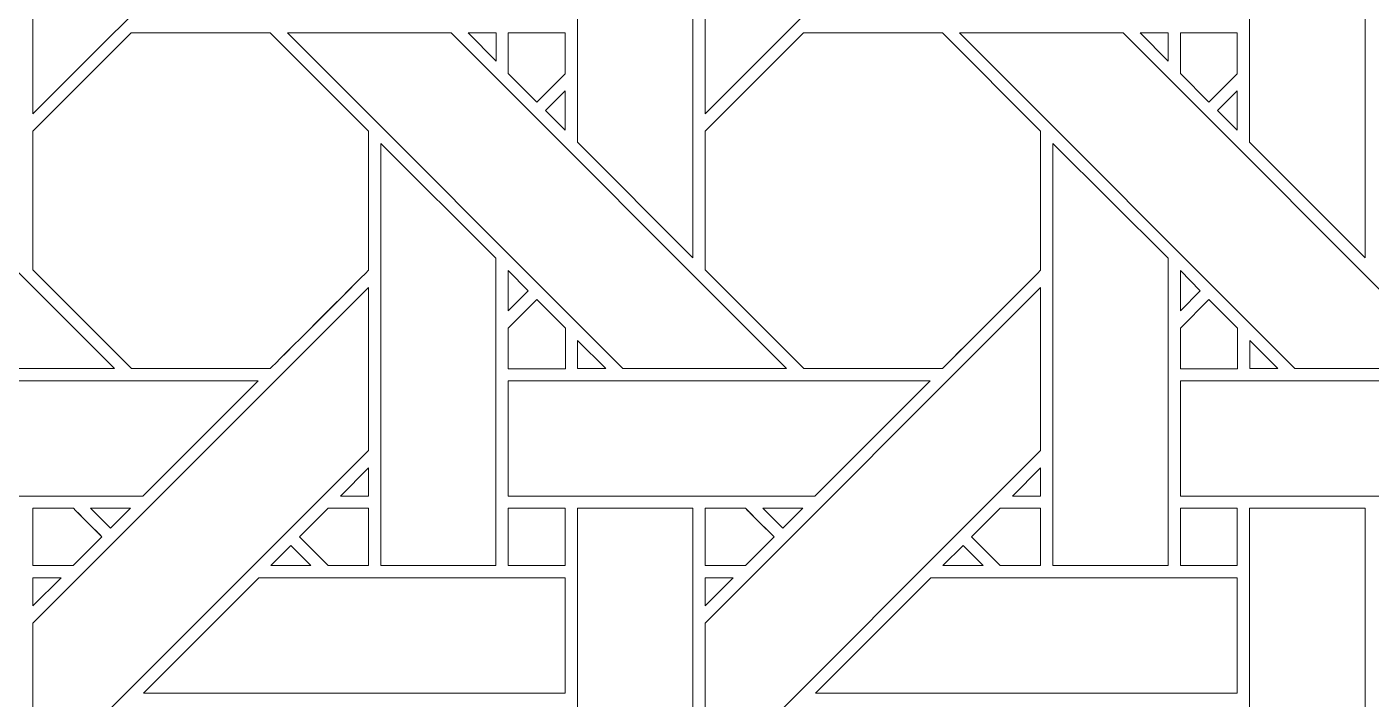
# Model space of a CAD drawing. Header units: inches. Extents: x 5.4 to 19.4, y 5.6 to 12.6.
# Drawn here: x 12.137 to 14.035, y 7.442 to 8.391 of the extents above; entities that cross this region are included whole.
import ezdxf

# ---------------------------------------------------------------- set-up
doc = ezdxf.new("R2010")
doc.units = ezdxf.units.IN
doc.header["$MEASUREMENT"] = 0
doc.layers.add('Design', color=7, linetype='Continuous', lineweight=0)

msp = doc.modelspace()

# ---------------------------------------------------------------- linework, layer by layer
at = {"layer": 'Design'}
for points, knots in [([(5.382854037814669, 12.59476386176215), (5.382854037814669, 12.59476386176215), (5.382854037814669, 5.594763861762152), (5.382854037814669, 5.594763861762152), (5.382854037814669, 5.594763861762152), (19.38285319010416, 5.594763861762152), (19.38285319010416, 5.594763861762152), (19.38285319010416, 5.594763861762152), (19.38285319010416, 12.59476386176215), (19.38285319010416, 12.59476386176215), (19.38285319010416, 12.59476386176215), (5.382854037814669, 12.59476386176215), (5.382854037814669, 12.59476386176215)], [0, 0, 0, 0, 1, 1, 1, 2, 2, 2, 3, 3, 3, 4, 4, 4, 4]), ([(5.806874294265804, 12.19142620473933), (5.806874294265804, 12.19142620473933), (5.806874294265804, 5.998101518784955), (5.806874294265804, 5.998101518784955), (5.806874294265804, 5.998101518784955), (18.95883293365305, 5.998101518784955), (18.95883293365305, 5.998101518784955), (18.95883293365305, 5.998101518784955), (18.95883293365305, 12.19142620473933), (18.95883293365305, 12.19142620473933), (18.95883293365305, 12.19142620473933), (5.806874294265804, 12.19142620473933), (5.806874294265804, 12.19142620473933)], [0, 0, 0, 0, 1, 1, 1, 2, 2, 2, 3, 3, 3, 4, 4, 4, 4]), ([(12.14603678385416, 8.498107062445746), (12.14603678385416, 8.498107062445746), (12.61970689561632, 8.971702575683594), (12.61970689561632, 8.971702575683594), (12.61970689561632, 8.971702575683594), (12.61970689561632, 8.741667005750868), (12.61970689561632, 8.741667005750868), (12.61970689561632, 8.741667005750868), (12.14603678385416, 8.26801045735677), (12.14603678385416, 8.26801045735677), (12.14603678385416, 8.26801045735677), (12.14603678385416, 8.498107062445746), (12.14603678385416, 8.498107062445746)], [0, 0, 0, 0, 1, 1, 1, 2, 2, 2, 3, 3, 3, 4, 4, 4, 4]), ([(13.09476555718316, 8.498107062445746), (13.09476555718316, 8.498107062445746), (13.56843566894531, 8.97170935736762), (13.56843566894531, 8.97170935736762), (13.56843566894531, 8.97170935736762), (13.56843566894531, 8.741667005750868), (13.56843566894531, 8.741667005750868), (13.56843566894531, 8.741667005750868), (13.09476555718316, 8.26801045735677), (13.09476555718316, 8.26801045735677), (13.09476555718316, 8.26801045735677), (13.09476555718316, 8.498107062445746), (13.09476555718316, 8.498107062445746)], [0, 0, 0, 0, 1, 1, 1, 2, 2, 2, 3, 3, 3, 4, 4, 4, 4]), ([(13.07761383056641, 8.660221523708765), (13.07761383056641, 8.660221523708765), (13.07761383056641, 8.06509823269314), (13.07761383056641, 8.06509823269314), (13.07761383056641, 8.06509823269314), (12.91470930311415, 8.228029039171007), (12.91470930311415, 8.228029039171007), (12.91470930311415, 8.228029039171007), (12.91470930311415, 8.660221523708765), (12.91470930311415, 8.660221523708765), (12.91470930311415, 8.660221523708765), (13.07761383056641, 8.660221523708765), (13.07761383056641, 8.660221523708765)], [0, 0, 0, 0, 1, 1, 1, 2, 2, 2, 3, 3, 3, 4, 4, 4, 4]), ([(14.02634260389542, 8.660221523708765), (14.02634260389542, 8.660221523708765), (14.02634260389542, 8.065111796061197), (14.02634260389542, 8.065111796061197), (14.02634260389542, 8.065111796061197), (13.86342536078559, 8.228029039171007), (13.86342536078559, 8.228029039171007), (13.86342536078559, 8.228029039171007), (13.86342536078559, 8.660221523708765), (13.86342536078559, 8.660221523708765), (13.86342536078559, 8.660221523708765), (14.02634260389542, 8.660221523708765), (14.02634260389542, 8.660221523708765)], [0, 0, 0, 0, 1, 1, 1, 2, 2, 2, 3, 3, 3, 4, 4, 4, 4]), ([(11.55646006266276, 8.382357279459635), (11.55646006266276, 8.382357279459635), (11.78740098741319, 8.382357279459635), (11.78740098741319, 8.382357279459635), (11.78740098741319, 8.382357279459635), (12.26105075412326, 7.908714294433593), (12.26105075412326, 7.908714294433593), (12.26105075412326, 7.908714294433593), (12.03000810411241, 7.908714294433593), (12.03000810411241, 7.908714294433593), (12.03000810411241, 7.908714294433593), (11.55646006266276, 8.382357279459635), (11.55646006266276, 8.382357279459635)], [0, 0, 0, 0, 1, 1, 1, 2, 2, 2, 3, 3, 3, 4, 4, 4, 4]), ([(12.28472815619574, 8.382344563802082), (12.28472815619574, 8.382344563802082), (12.48093922932942, 8.382344563802082), (12.48093922932942, 8.382344563802082), (12.48093922932942, 8.382344563802082), (12.61968739827474, 8.243626912434895), (12.61968739827474, 8.243626912434895), (12.61968739827474, 8.243626912434895), (12.61968739827474, 8.047412448459202), (12.61968739827474, 8.047412448459202), (12.60188802083333, 8.029477437337238), (12.4899673461914, 7.91772969563802), (12.4809833102756, 7.90871853298611), (12.4809833102756, 7.90871853298611), (12.28526899549696, 7.90871853298611), (12.28526899549696, 7.90871853298611), (12.28526899549696, 7.90871853298611), (12.14602406819661, 8.047960069444445), (12.14602406819661, 8.047960069444445), (12.14602406819661, 8.047960069444445), (12.14602406819661, 8.243626912434895), (12.14602406819661, 8.243626912434895), (12.14602406819661, 8.243626912434895), (12.28472815619574, 8.382344563802082), (12.28472815619574, 8.382344563802082)], [0, 0, 0, 0, 1, 1, 1, 2, 2, 2, 3, 3, 3, 4, 4, 4, 5, 5, 5, 6, 6, 6, 7, 7, 7, 8, 8, 8, 8]), ([(12.14602406819661, 8.047960069444445), (12.14602406819661, 8.047960069444445), (12.14602406819661, 8.243626912434895), (12.14602406819661, 8.243626912434895), (12.14602406819661, 8.243626912434895), (12.28472815619574, 8.382344563802082), (12.28472815619574, 8.382344563802082), (12.28472815619574, 8.382344563802082), (12.48093922932942, 8.382344563802082), (12.48093922932942, 8.382344563802082), (12.48093922932942, 8.382344563802082), (12.61968739827474, 8.243626912434895), (12.61968739827474, 8.243626912434895), (12.61968739827474, 8.243626912434895), (12.61968739827474, 8.047412448459202), (12.61968739827474, 8.047412448459202), (12.60170491536458, 8.02927992078993), (12.48981814914279, 7.917580498589408), (12.4809833102756, 7.90871853298611), (12.4809833102756, 7.90871853298611), (12.28526899549696, 7.90871853298611), (12.28526899549696, 7.90871853298611), (12.28526899549696, 7.90871853298611), (12.14602406819661, 8.047960069444445), (12.14602406819661, 8.047960069444445)], [0, 0, 0, 0, 1, 1, 1, 2, 2, 2, 3, 3, 3, 4, 4, 4, 5, 5, 5, 6, 6, 6, 7, 7, 7, 8, 8, 8, 8]), ([(12.50518290201823, 8.382357279459635), (12.50518290201823, 8.382357279459635), (12.73613060845269, 8.382357279459635), (12.73613060845269, 8.382357279459635), (12.73613060845269, 8.382357279459635), (13.20978037516276, 7.908714294433593), (13.20978037516276, 7.908714294433593), (13.20978037516276, 7.908714294433593), (12.97874365912543, 7.908714294433593), (12.97874365912543, 7.908714294433593), (12.97874365912543, 7.908714294433593), (12.50518290201823, 8.382357279459635), (12.50518290201823, 8.382357279459635)], [0, 0, 0, 0, 1, 1, 1, 2, 2, 2, 3, 3, 3, 4, 4, 4, 4]), ([(12.79969533284505, 8.382357279459635), (12.79969533284505, 8.382357279459635), (12.79969533284505, 8.342526753743488), (12.79969533284505, 8.342526753743488), (12.79969533284505, 8.342526753743488), (12.76024542914496, 8.382357279459635), (12.76024542914496, 8.382357279459635), (12.76024542914496, 8.382357279459635), (12.79969533284505, 8.382357279459635), (12.79969533284505, 8.382357279459635)], [0, 0, 0, 0, 1, 1, 1, 2, 2, 2, 3, 3, 3, 3]), ([(12.89714982774522, 8.38235812717014), (12.89714982774522, 8.38235812717014), (12.89714982774522, 8.324762980143229), (12.89714982774522, 8.324762980143229), (12.89714982774522, 8.324762980143229), (12.85721672905816, 8.284812927246094), (12.85721672905816, 8.284812927246094), (12.85721672905816, 8.284812927246094), (12.81688859727647, 8.32515377468533), (12.81688859727647, 8.32515377468533), (12.81688859727647, 8.32515377468533), (12.81688859727647, 8.38235812717014), (12.81688859727647, 8.38235812717014), (12.81688859727647, 8.38235812717014), (12.89714982774522, 8.38235812717014), (12.89714982774522, 8.38235812717014)], [0, 0, 0, 0, 1, 1, 1, 2, 2, 2, 3, 3, 3, 4, 4, 4, 5, 5, 5, 5]), ([(12.85721672905816, 8.284812927246094), (12.85721672905816, 8.284812927246094), (12.81688859727647, 8.32515377468533), (12.81688859727647, 8.32515377468533), (12.81688859727647, 8.32515377468533), (12.81688859727647, 8.38235812717014), (12.81688859727647, 8.38235812717014), (12.81688859727647, 8.38235812717014), (12.89714982774522, 8.38235812717014), (12.89714982774522, 8.38235812717014), (12.89714982774522, 8.38235812717014), (12.89714982774522, 8.324762980143229), (12.89714982774522, 8.324762980143229), (12.89714982774522, 8.324762980143229), (12.85721672905816, 8.284812927246094), (12.85721672905816, 8.284812927246094)], [0, 0, 0, 0, 1, 1, 1, 2, 2, 2, 3, 3, 3, 4, 4, 4, 5, 5, 5, 5]), ([(13.23346371120877, 8.382344563802082), (13.23346371120877, 8.382344563802082), (13.42967478434245, 8.382344563802082), (13.42967478434245, 8.382344563802082), (13.42967478434245, 8.382344563802082), (13.56841956244574, 8.243626912434895), (13.56841956244574, 8.243626912434895), (13.56841956244574, 8.243626912434895), (13.56841956244574, 8.047405666775173), (13.56841956244574, 8.047405666775173), (13.55062103271484, 8.029470655653212), (13.43870120578342, 7.91772969563802), (13.42971632215712, 7.90871853298611), (13.42971632215712, 7.90871853298611), (13.23400539822048, 7.90871853298611), (13.23400539822048, 7.90871853298611), (13.23400539822048, 7.90871853298611), (13.09475962320963, 8.047960069444445), (13.09475962320963, 8.047960069444445), (13.09475962320963, 8.047960069444445), (13.09475962320963, 8.243620130750868), (13.09475962320963, 8.243620130750868), (13.09475962320963, 8.243620130750868), (13.23346371120877, 8.382344563802082), (13.23346371120877, 8.382344563802082)], [0, 0, 0, 0, 1, 1, 1, 2, 2, 2, 3, 3, 3, 4, 4, 4, 5, 5, 5, 6, 6, 6, 7, 7, 7, 8, 8, 8, 8]), ([(13.09475962320963, 8.047960069444445), (13.09475962320963, 8.047960069444445), (13.09475962320963, 8.243620130750868), (13.09475962320963, 8.243620130750868), (13.09475962320963, 8.243620130750868), (13.23346371120877, 8.382344563802082), (13.23346371120877, 8.382344563802082), (13.23346371120877, 8.382344563802082), (13.42967478434245, 8.382344563802082), (13.42967478434245, 8.382344563802082), (13.42967478434245, 8.382344563802082), (13.56841956244574, 8.243626912434895), (13.56841956244574, 8.243626912434895), (13.56841956244574, 8.243626912434895), (13.56841956244574, 8.047405666775173), (13.56841956244574, 8.047405666775173), (13.55049218071831, 8.029341803656683), (13.43860541449652, 7.917634752061631), (13.42971632215712, 7.90871853298611), (13.42971632215712, 7.90871853298611), (13.23400539822048, 7.90871853298611), (13.23400539822048, 7.90871853298611), (13.23400539822048, 7.90871853298611), (13.09475962320963, 8.047960069444445), (13.09475962320963, 8.047960069444445)], [0, 0, 0, 0, 1, 1, 1, 2, 2, 2, 3, 3, 3, 4, 4, 4, 5, 5, 5, 6, 6, 6, 7, 7, 7, 8, 8, 8, 8]), ([(13.45391167534722, 8.382357279459635), (13.45391167534722, 8.382357279459635), (13.68485260009765, 8.382357279459635), (13.68485260009765, 8.382357279459635), (13.68485260009765, 8.382357279459635), (14.15849558512374, 7.908714294433593), (14.15849558512374, 7.908714294433593), (14.15849558512374, 7.908714294433593), (13.92745971679695, 7.908714294433593), (13.92745971679695, 7.908714294433593), (13.92745971679695, 7.908714294433593), (13.45391167534722, 8.382357279459635), (13.45391167534722, 8.382357279459635)], [0, 0, 0, 0, 1, 1, 1, 2, 2, 2, 3, 3, 3, 4, 4, 4, 4]), ([(13.74842410617404, 8.382357279459635), (13.74842410617404, 8.382357279459635), (13.74842410617404, 8.342513190375433), (13.74842410617404, 8.342513190375433), (13.74842410617404, 8.342513190375433), (13.70897420247396, 8.382357279459635), (13.70897420247396, 8.382357279459635), (13.70897420247396, 8.382357279459635), (13.74842410617404, 8.382357279459635), (13.74842410617404, 8.382357279459635)], [0, 0, 0, 0, 1, 1, 1, 2, 2, 2, 3, 3, 3, 3]), ([(13.84588623046875, 8.38235812717014), (13.84588623046875, 8.38235812717014), (13.84588623046875, 8.324762980143229), (13.84588623046875, 8.324762980143229), (13.84588623046875, 8.324762980143229), (13.80594889322916, 8.284812927246094), (13.80594889322916, 8.284812927246094), (13.80594889322916, 8.284812927246094), (13.765625, 8.32515377468533), (13.765625, 8.32515377468533), (13.765625, 8.32515377468533), (13.765625, 8.38235812717014), (13.765625, 8.38235812717014), (13.765625, 8.38235812717014), (13.84588623046875, 8.38235812717014), (13.84588623046875, 8.38235812717014)], [0, 0, 0, 0, 1, 1, 1, 2, 2, 2, 3, 3, 3, 4, 4, 4, 5, 5, 5, 5]), ([(13.80594889322916, 8.284812927246094), (13.80594889322916, 8.284812927246094), (13.765625, 8.32515377468533), (13.765625, 8.32515377468533), (13.765625, 8.32515377468533), (13.765625, 8.38235812717014), (13.765625, 8.38235812717014), (13.765625, 8.38235812717014), (13.84588623046875, 8.38235812717014), (13.84588623046875, 8.38235812717014), (13.84588623046875, 8.38235812717014), (13.84588623046875, 8.324762980143229), (13.84588623046875, 8.324762980143229), (13.84588623046875, 8.324762980143229), (13.80594889322916, 8.284812927246094), (13.80594889322916, 8.284812927246094)], [0, 0, 0, 0, 1, 1, 1, 2, 2, 2, 3, 3, 3, 4, 4, 4, 5, 5, 5, 5]), ([(12.89716254340278, 8.300531175401474), (12.89716254340278, 8.300531175401474), (12.89716254340278, 8.245358784993488), (12.89716254340278, 8.245358784993488), (12.89716254340278, 8.245358784993488), (12.8693856133355, 8.272747463650173), (12.8693856133355, 8.272747463650173), (12.8693856133355, 8.272747463650173), (12.89716254340278, 8.300531175401474), (12.89716254340278, 8.300531175401474)], [0, 0, 0, 0, 1, 1, 1, 2, 2, 2, 3, 3, 3, 3]), ([(13.84589216444227, 8.300531175401474), (13.84589216444227, 8.300531175401474), (13.84589216444227, 8.245358784993488), (13.84589216444227, 8.245358784993488), (13.84589216444227, 8.245358784993488), (13.81812201605902, 8.272747463650173), (13.81812201605902, 8.272747463650173), (13.81812201605902, 8.272747463650173), (13.84589216444227, 8.300531175401474), (13.84589216444227, 8.300531175401474)], [0, 0, 0, 0, 1, 1, 1, 2, 2, 2, 3, 3, 3, 3]), ([(12.79960632324218, 8.064390394422743), (12.79960632324218, 8.064390394422743), (12.79960632324218, 7.630714416503906), (12.79960632324218, 7.630714416503906), (12.79960632324218, 7.630714416503906), (12.63684505886502, 7.630714416503906), (12.63684505886502, 7.630714416503906), (12.63684505886502, 7.630714416503906), (12.63684505886502, 8.22654554578993), (12.63684505886502, 8.22654554578993), (12.63684505886502, 8.22654554578993), (12.79960632324218, 8.064390394422743), (12.79960632324218, 8.064390394422743)], [0, 0, 0, 0, 1, 1, 1, 2, 2, 2, 3, 3, 3, 4, 4, 4, 4]), ([(13.74832916259765, 8.064403957790798), (13.74832916259765, 8.064403957790798), (13.74832916259765, 7.630714416503906), (13.74832916259765, 7.630714416503906), (13.74832916259765, 7.630714416503906), (13.58557467990451, 7.630714416503906), (13.58557467990451, 7.630714416503906), (13.58557467990451, 7.630714416503906), (13.58557467990451, 8.226559109157986), (13.58557467990451, 8.226559109157986), (13.58557467990451, 8.226559109157986), (13.74832916259765, 8.064403957790798), (13.74832916259765, 8.064403957790798)], [0, 0, 0, 0, 1, 1, 1, 2, 2, 2, 3, 3, 3, 4, 4, 4, 4]), ([(12.81691572401258, 7.990146213107638), (12.81691572401258, 7.990146213107638), (12.81691572401258, 8.046911451551649), (12.81691572401258, 8.046911451551649), (12.81691572401258, 8.046911451551649), (12.84510040283203, 8.018338521321613), (12.84510040283203, 8.018338521321613), (12.84510040283203, 8.018338521321613), (12.81691572401258, 7.990146213107638), (12.81691572401258, 7.990146213107638)], [0, 0, 0, 0, 1, 1, 1, 2, 2, 2, 3, 3, 3, 3]), ([(13.76564449734158, 7.990146213107638), (13.76564449734158, 7.990146213107638), (13.76564449734158, 8.046911451551649), (13.76564449734158, 8.046911451551649), (13.76564449734158, 8.046911451551649), (13.7938232421875, 8.018324957953558), (13.7938232421875, 8.018324957953558), (13.7938232421875, 8.018324957953558), (13.76564449734158, 7.990146213107638), (13.76564449734158, 7.990146213107638)], [0, 0, 0, 0, 1, 1, 1, 2, 2, 2, 3, 3, 3, 3]), ([(12.14603678385416, 7.549391852484808), (12.14603678385416, 7.549391852484808), (12.61970689561632, 8.022979736328125), (12.61970689561632, 8.022979736328125), (12.61970689561632, 8.022979736328125), (12.61970689561632, 7.792937384711371), (12.61970689561632, 7.792937384711371), (12.61970689561632, 7.792937384711371), (12.14603678385416, 7.319280836317274), (12.14603678385416, 7.319280836317274), (12.14603678385416, 7.319280836317274), (12.14603678385416, 7.549391852484808), (12.14603678385416, 7.549391852484808)], [0, 0, 0, 0, 1, 1, 1, 2, 2, 2, 3, 3, 3, 4, 4, 4, 4]), ([(13.09476555718316, 7.549391852484808), (13.09476555718316, 7.549391852484808), (13.56843566894531, 8.022979736328125), (13.56843566894531, 8.022979736328125), (13.56843566894531, 8.022979736328125), (13.56843566894531, 7.792937384711371), (13.56843566894531, 7.792937384711371), (13.56843566894531, 7.792937384711371), (13.09476555718316, 7.319280836317274), (13.09476555718316, 7.319280836317274), (13.09476555718316, 7.319280836317274), (13.09476555718316, 7.549391852484808), (13.09476555718316, 7.549391852484808)], [0, 0, 0, 0, 1, 1, 1, 2, 2, 2, 3, 3, 3, 4, 4, 4, 4]), ([(12.81690300835503, 7.908473544650607), (12.81690300835503, 7.908473544650607), (12.81690300835503, 7.965766059027777), (12.81690300835503, 7.965766059027777), (12.81690300835503, 7.965766059027777), (12.85723029242621, 8.006097581651474), (12.85723029242621, 8.006097581651474), (12.85723029242621, 8.006097581651474), (12.8975584242079, 7.965769449869791), (12.8975584242079, 7.965769449869791), (12.8975584242079, 7.965769449869791), (12.8975584242079, 7.908473544650607), (12.8975584242079, 7.908473544650607), (12.8975584242079, 7.908473544650607), (12.81690300835503, 7.908473544650607), (12.81690300835503, 7.908473544650607)], [0, 0, 0, 0, 1, 1, 1, 2, 2, 2, 3, 3, 3, 4, 4, 4, 5, 5, 5, 5]), ([(12.85723029242621, 8.006097581651474), (12.85723029242621, 8.006097581651474), (12.8975584242079, 7.965769449869791), (12.8975584242079, 7.965769449869791), (12.8975584242079, 7.965769449869791), (12.8975584242079, 7.908473544650607), (12.8975584242079, 7.908473544650607), (12.8975584242079, 7.908473544650607), (12.81690300835503, 7.908473544650607), (12.81690300835503, 7.908473544650607), (12.81690300835503, 7.908473544650607), (12.81690300835503, 7.965766059027777), (12.81690300835503, 7.965766059027777), (12.81690300835503, 7.965766059027777), (12.85723029242621, 8.006097581651474), (12.85723029242621, 8.006097581651474)], [0, 0, 0, 0, 1, 1, 1, 2, 2, 2, 3, 3, 3, 4, 4, 4, 5, 5, 5, 5]), ([(13.76563856336805, 7.908473544650607), (13.76563856336805, 7.908473544650607), (13.76563856336805, 7.96575927734375), (13.76563856336805, 7.96575927734375), (13.76563856336805, 7.96575927734375), (13.80597008599175, 8.006097581651474), (13.80597008599175, 8.006097581651474), (13.80597008599175, 8.006097581651474), (13.84629397922092, 7.965769449869791), (13.84629397922092, 7.965769449869791), (13.84629397922092, 7.965769449869791), (13.84629397922092, 7.908473544650607), (13.84629397922092, 7.908473544650607), (13.84629397922092, 7.908473544650607), (13.76563856336805, 7.908473544650607), (13.76563856336805, 7.908473544650607)], [0, 0, 0, 0, 1, 1, 1, 2, 2, 2, 3, 3, 3, 4, 4, 4, 5, 5, 5, 5]), ([(13.80597008599175, 8.006097581651474), (13.80597008599175, 8.006097581651474), (13.84629397922092, 7.965769449869791), (13.84629397922092, 7.965769449869791), (13.84629397922092, 7.965769449869791), (13.84629397922092, 7.908473544650607), (13.84629397922092, 7.908473544650607), (13.84629397922092, 7.908473544650607), (13.76563856336805, 7.908473544650607), (13.76563856336805, 7.908473544650607), (13.76563856336805, 7.908473544650607), (13.76563856336805, 7.96575927734375), (13.76563856336805, 7.96575927734375), (13.76563856336805, 7.96575927734375), (13.80597008599175, 8.006097581651474), (13.80597008599175, 8.006097581651474)], [0, 0, 0, 0, 1, 1, 1, 2, 2, 2, 3, 3, 3, 4, 4, 4, 5, 5, 5, 5]), ([(12.9545406765408, 7.908700731065537), (12.9545406765408, 7.908700731065537), (12.9148186577691, 7.908700731065537), (12.9148186577691, 7.908700731065537), (12.9148186577691, 7.908700731065537), (12.9148186577691, 7.94849141438802), (12.9148186577691, 7.94849141438802), (12.9148186577691, 7.94849141438802), (12.9545406765408, 7.908700731065537), (12.9545406765408, 7.908700731065537)], [0, 0, 0, 0, 1, 1, 1, 2, 2, 2, 3, 3, 3, 3]), ([(13.90326944986987, 7.908700731065537), (13.90326944986987, 7.908700731065537), (13.86354743109809, 7.908700731065537), (13.86354743109809, 7.908700731065537), (13.86354743109809, 7.908700731065537), (13.86354743109809, 7.94849141438802), (13.86354743109809, 7.94849141438802), (13.86354743109809, 7.94849141438802), (13.90326944986987, 7.908700731065537), (13.90326944986987, 7.908700731065537)], [0, 0, 0, 0, 1, 1, 1, 2, 2, 2, 3, 3, 3, 3]), ([(11.86818610297309, 7.728767395019531), (11.86818610297309, 7.728767395019531), (11.86818610297309, 7.891453213161891), (11.86818610297309, 7.891453213161891), (11.86818610297309, 7.891453213161891), (12.46389516194661, 7.891453213161891), (12.46389516194661, 7.891453213161891), (12.46389516194661, 7.891453213161891), (12.30115424262153, 7.728767395019531), (12.30115424262153, 7.728767395019531), (12.30115424262153, 7.728767395019531), (11.86818610297309, 7.728767395019531), (11.86818610297309, 7.728767395019531)], [0, 0, 0, 0, 1, 1, 1, 2, 2, 2, 3, 3, 3, 4, 4, 4, 4]), ([(12.81691572401258, 7.728767395019531), (12.81691572401258, 7.728767395019531), (12.81691572401258, 7.891466776529947), (12.81691572401258, 7.891466776529947), (12.81691572401258, 7.891466776529947), (13.4126239352756, 7.891466776529947), (13.4126239352756, 7.891466776529947), (13.4126239352756, 7.891466776529947), (13.24988301595052, 7.728767395019531), (13.24988301595052, 7.728767395019531), (13.24988301595052, 7.728767395019531), (12.81691572401258, 7.728767395019531), (12.81691572401258, 7.728767395019531)], [0, 0, 0, 0, 1, 1, 1, 2, 2, 2, 3, 3, 3, 4, 4, 4, 4]), ([(13.76564449734158, 7.728767395019531), (13.76564449734158, 7.728767395019531), (13.76564449734158, 7.891466776529947), (13.76564449734158, 7.891466776529947), (13.76564449734158, 7.891466776529947), (14.36133999294707, 7.891466776529947), (14.36133999294707, 7.891466776529947), (14.36133999294707, 7.891466776529947), (14.19861263698999, 7.728767395019531), (14.19861263698999, 7.728767395019531), (14.19861263698999, 7.728767395019531), (13.76564449734158, 7.728767395019531), (13.76564449734158, 7.728767395019531)], [0, 0, 0, 0, 1, 1, 1, 2, 2, 2, 3, 3, 3, 4, 4, 4, 4]), ([(12.57994418674045, 7.728780958387586), (12.57994418674045, 7.728780958387586), (12.61971367730035, 7.768557230631509), (12.61971367730035, 7.768557230631509), (12.61971367730035, 7.768557230631509), (12.61971367730035, 7.728780958387586), (12.61971367730035, 7.728780958387586), (12.61971367730035, 7.728780958387586), (12.57994418674045, 7.728780958387586), (12.57994418674045, 7.728780958387586)], [0, 0, 0, 0, 1, 1, 1, 2, 2, 2, 3, 3, 3, 3]), ([(13.52867296006944, 7.728780958387586), (13.52867296006944, 7.728780958387586), (13.56843566894531, 7.768557230631509), (13.56843566894531, 7.768557230631509), (13.56843566894531, 7.768557230631509), (13.56843566894531, 7.728780958387586), (13.56843566894531, 7.728780958387586), (13.56843566894531, 7.728780958387586), (13.52867296006944, 7.728780958387586), (13.52867296006944, 7.728780958387586)], [0, 0, 0, 0, 1, 1, 1, 2, 2, 2, 3, 3, 3, 3]), ([(12.20308854844835, 7.711485968695746), (12.2082273695204, 7.706374274359808), (12.23900265163845, 7.675554911295572), (12.24342685275607, 7.67113071017795), (12.24342685275607, 7.67113071017795), (12.20300038655599, 7.630711025661891), (12.20300038655599, 7.630711025661891), (12.20300038655599, 7.630711025661891), (12.14602406819661, 7.630711025661891), (12.14602406819661, 7.630711025661891), (12.14602406819661, 7.630711025661891), (12.14602406819661, 7.711485968695746), (12.14602406819661, 7.711485968695746), (12.14602406819661, 7.711485968695746), (12.20308854844835, 7.711485968695746), (12.20308854844835, 7.711485968695746)], [0, 0, 0, 0, 1, 1, 1, 2, 2, 2, 3, 3, 3, 4, 4, 4, 5, 5, 5, 5]), ([(12.14602406819661, 7.711485968695746), (12.14602406819661, 7.711485968695746), (12.20308854844835, 7.711485968695746), (12.20308854844835, 7.711485968695746), (12.20840454101562, 7.70620388454861), (12.23921373155382, 7.675350613064235), (12.24342685275607, 7.67113071017795), (12.24342685275607, 7.67113071017795), (12.20300038655599, 7.630711025661891), (12.20300038655599, 7.630711025661891), (12.20300038655599, 7.630711025661891), (12.14602406819661, 7.630711025661891), (12.14602406819661, 7.630711025661891), (12.14602406819661, 7.630711025661891), (12.14602406819661, 7.711485968695746), (12.14602406819661, 7.711485968695746)], [0, 0, 0, 0, 1, 1, 1, 2, 2, 2, 3, 3, 3, 4, 4, 4, 5, 5, 5, 5]), ([(12.28392028808594, 7.711492750379774), (12.28392028808594, 7.711492750379774), (12.25564659966362, 7.683314005533853), (12.25564659966362, 7.683314005533853), (12.25564659966362, 7.683314005533853), (12.22746870252821, 7.711492750379774), (12.22746870252821, 7.711492750379774), (12.22746870252821, 7.711492750379774), (12.28392028808594, 7.711492750379774), (12.28392028808594, 7.711492750379774)], [0, 0, 0, 0, 1, 1, 1, 2, 2, 2, 3, 3, 3, 3]), ([(12.61970096164279, 7.711509704589843), (12.61970096164279, 7.711509704589843), (12.61970096164279, 7.630704243977864), (12.61970096164279, 7.630704243977864), (12.61970096164279, 7.630704243977864), (12.56258900960286, 7.630704243977864), (12.56258900960286, 7.630704243977864), (12.56258900960286, 7.630704243977864), (12.52222696940104, 7.671083238389756), (12.52222696940104, 7.671083238389756), (12.52222696940104, 7.671083238389756), (12.56265682644314, 7.711509704589843), (12.56265682644314, 7.711509704589843), (12.56265682644314, 7.711509704589843), (12.61970096164279, 7.711509704589843), (12.61970096164279, 7.711509704589843)], [0, 0, 0, 0, 1, 1, 1, 2, 2, 2, 3, 3, 3, 4, 4, 4, 5, 5, 5, 5]), ([(12.52222696940104, 7.671083238389756), (12.52222696940104, 7.671083238389756), (12.56265682644314, 7.711509704589843), (12.56265682644314, 7.711509704589843), (12.56265682644314, 7.711509704589843), (12.61970096164279, 7.711509704589843), (12.61970096164279, 7.711509704589843), (12.61970096164279, 7.711509704589843), (12.61970096164279, 7.630704243977864), (12.61970096164279, 7.630704243977864), (12.61970096164279, 7.630704243977864), (12.56258900960286, 7.630704243977864), (12.56258900960286, 7.630704243977864), (12.56258900960286, 7.630704243977864), (12.52222696940104, 7.671083238389756), (12.52222696940104, 7.671083238389756)], [0, 0, 0, 0, 1, 1, 1, 2, 2, 2, 3, 3, 3, 4, 4, 4, 5, 5, 5, 5]), ([(12.89714982774522, 7.630704243977864), (12.89714982774522, 7.630704243977864), (12.81690300835503, 7.630704243977864), (12.81690300835503, 7.630704243977864), (12.81690300835503, 7.630704243977864), (12.81690300835503, 7.711485968695746), (12.81690300835503, 7.711485968695746), (12.81690300835503, 7.711485968695746), (12.89714982774522, 7.711485968695746), (12.89714982774522, 7.711485968695746), (12.89714982774522, 7.711485968695746), (12.89714982774522, 7.630704243977864), (12.89714982774522, 7.630704243977864)], [0, 0, 0, 0, 1, 1, 1, 2, 2, 2, 3, 3, 3, 4, 4, 4, 4]), ([(12.89714982774522, 7.711485968695746), (12.89714982774522, 7.711485968695746), (12.89714982774522, 7.630704243977864), (12.89714982774522, 7.630704243977864), (12.89714982774522, 7.630704243977864), (12.81690300835503, 7.630704243977864), (12.81690300835503, 7.630704243977864), (12.81690300835503, 7.630704243977864), (12.81690300835503, 7.711485968695746), (12.81690300835503, 7.711485968695746), (12.81690300835503, 7.711485968695746), (12.89714982774522, 7.711485968695746), (12.89714982774522, 7.711485968695746)], [0, 0, 0, 0, 1, 1, 1, 2, 2, 2, 3, 3, 3, 4, 4, 4, 4]), ([(13.07761383056641, 7.711492750379774), (13.07761383056641, 7.711492750379774), (13.07761383056641, 7.116383022732204), (13.07761383056641, 7.116383022732204), (13.07761383056641, 7.116383022732204), (12.91470930311415, 7.279286702473958), (12.91470930311415, 7.279286702473958), (12.91470930311415, 7.279286702473958), (12.91470930311415, 7.711492750379774), (12.91470930311415, 7.711492750379774), (12.91470930311415, 7.711492750379774), (13.07761383056641, 7.711492750379774), (13.07761383056641, 7.711492750379774)], [0, 0, 0, 0, 1, 1, 1, 2, 2, 2, 3, 3, 3, 4, 4, 4, 4]), ([(13.15182495117187, 7.711485968695746), (13.15696377224392, 7.706374274359808), (13.18774159749349, 7.6755616929796), (13.19216579861111, 7.671137491861978), (13.19216579861111, 7.671137491861978), (13.15173255072699, 7.630711025661891), (13.15173255072699, 7.630711025661891), (13.15173255072699, 7.630711025661891), (13.09475962320963, 7.630711025661891), (13.09475962320963, 7.630711025661891), (13.09475962320963, 7.630711025661891), (13.09475962320963, 7.711485968695746), (13.09475962320963, 7.711485968695746), (13.09475962320963, 7.711485968695746), (13.15182495117187, 7.711485968695746), (13.15182495117187, 7.711485968695746)], [0, 0, 0, 0, 1, 1, 1, 2, 2, 2, 3, 3, 3, 4, 4, 4, 5, 5, 5, 5]), ([(13.09475962320963, 7.711485968695746), (13.09475962320963, 7.711485968695746), (13.15182495117187, 7.711485968695746), (13.15182495117187, 7.711485968695746), (13.15740627712673, 7.705931769476996), (13.19216579861111, 7.671137491861978), (13.19216579861111, 7.671137491861978), (13.19216579861111, 7.671137491861978), (13.15173255072699, 7.630711025661891), (13.15173255072699, 7.630711025661891), (13.15173255072699, 7.630711025661891), (13.09475962320963, 7.630711025661891), (13.09475962320963, 7.630711025661891), (13.09475962320963, 7.630711025661891), (13.09475962320963, 7.711485968695746), (13.09475962320963, 7.711485968695746)], [0, 0, 0, 0, 1, 1, 1, 2, 2, 2, 3, 3, 3, 4, 4, 4, 5, 5, 5, 5]), ([(13.23264990912543, 7.711492750379774), (13.23264990912543, 7.711492750379774), (13.20437622070312, 7.683314005533853), (13.20437622070312, 7.683314005533853), (13.20437622070312, 7.683314005533853), (13.1761974758572, 7.711492750379774), (13.1761974758572, 7.711492750379774), (13.1761974758572, 7.711492750379774), (13.23264990912543, 7.711492750379774), (13.23264990912543, 7.711492750379774)], [0, 0, 0, 0, 1, 1, 1, 2, 2, 2, 3, 3, 3, 3]), ([(13.5684331258138, 7.711509704589843), (13.5684331258138, 7.711509704589843), (13.5684331258138, 7.630704243977864), (13.5684331258138, 7.630704243977864), (13.5684331258138, 7.630704243977864), (13.51132456461588, 7.630704243977864), (13.51132456461588, 7.630704243977864), (13.51132456461588, 7.630704243977864), (13.47096252441406, 7.671083238389756), (13.47096252441406, 7.671083238389756), (13.47096252441406, 7.671083238389756), (13.51139238145616, 7.711509704589843), (13.51139238145616, 7.711509704589843), (13.51139238145616, 7.711509704589843), (13.5684331258138, 7.711509704589843), (13.5684331258138, 7.711509704589843)], [0, 0, 0, 0, 1, 1, 1, 2, 2, 2, 3, 3, 3, 4, 4, 4, 5, 5, 5, 5]), ([(13.47096252441406, 7.671083238389756), (13.47096252441406, 7.671083238389756), (13.51139238145616, 7.711509704589843), (13.51139238145616, 7.711509704589843), (13.51139238145616, 7.711509704589843), (13.5684331258138, 7.711509704589843), (13.5684331258138, 7.711509704589843), (13.5684331258138, 7.711509704589843), (13.5684331258138, 7.630704243977864), (13.5684331258138, 7.630704243977864), (13.5684331258138, 7.630704243977864), (13.51132456461588, 7.630704243977864), (13.51132456461588, 7.630704243977864), (13.51132456461588, 7.630704243977864), (13.47096252441406, 7.671083238389756), (13.47096252441406, 7.671083238389756)], [0, 0, 0, 0, 1, 1, 1, 2, 2, 2, 3, 3, 3, 4, 4, 4, 5, 5, 5, 5]), ([(13.84588623046875, 7.630704243977864), (13.84588623046875, 7.630704243977864), (13.76563856336805, 7.630704243977864), (13.76563856336805, 7.630704243977864), (13.76563856336805, 7.630704243977864), (13.76563856336805, 7.711485968695746), (13.76563856336805, 7.711485968695746), (13.76563856336805, 7.711485968695746), (13.84588623046875, 7.711485968695746), (13.84588623046875, 7.711485968695746), (13.84588623046875, 7.711485968695746), (13.84588623046875, 7.630704243977864), (13.84588623046875, 7.630704243977864)], [0, 0, 0, 0, 1, 1, 1, 2, 2, 2, 3, 3, 3, 4, 4, 4, 4]), ([(13.84588623046875, 7.711485968695746), (13.84588623046875, 7.711485968695746), (13.84588623046875, 7.630704243977864), (13.84588623046875, 7.630704243977864), (13.84588623046875, 7.630704243977864), (13.76563856336805, 7.630704243977864), (13.76563856336805, 7.630704243977864), (13.76563856336805, 7.630704243977864), (13.76563856336805, 7.711485968695746), (13.76563856336805, 7.711485968695746), (13.76563856336805, 7.711485968695746), (13.84588623046875, 7.711485968695746), (13.84588623046875, 7.711485968695746)], [0, 0, 0, 0, 1, 1, 1, 2, 2, 2, 3, 3, 3, 4, 4, 4, 4]), ([(14.02634260389542, 7.711492750379774), (14.02634260389542, 7.711492750379774), (14.02634260389542, 7.116383022732204), (14.02634260389542, 7.116383022732204), (14.02634260389542, 7.116383022732204), (13.86342536078559, 7.279300265842013), (13.86342536078559, 7.279300265842013), (13.86342536078559, 7.279300265842013), (13.86342536078559, 7.711492750379774), (13.86342536078559, 7.711492750379774), (13.86342536078559, 7.711492750379774), (14.02634260389542, 7.711492750379774), (14.02634260389542, 7.711492750379774)], [0, 0, 0, 0, 1, 1, 1, 2, 2, 2, 3, 3, 3, 4, 4, 4, 4]), ([(12.53837076822917, 7.630714416503906), (12.53837076822917, 7.630714416503906), (12.48186408148871, 7.630714416503906), (12.48186408148871, 7.630714416503906), (12.48186408148871, 7.630714416503906), (12.51012420654297, 7.658974541558158), (12.51012420654297, 7.658974541558158), (12.51012420654297, 7.658974541558158), (12.53837076822917, 7.630714416503906), (12.53837076822917, 7.630714416503906)], [0, 0, 0, 0, 1, 1, 1, 2, 2, 2, 3, 3, 3, 3]), ([(13.48709954155816, 7.630714416503906), (13.48709954155816, 7.630714416503906), (13.43059285481771, 7.630714416503906), (13.43059285481771, 7.630714416503906), (13.43059285481771, 7.630714416503906), (13.45885297987196, 7.658974541558158), (13.45885297987196, 7.658974541558158), (13.45885297987196, 7.658974541558158), (13.48709954155816, 7.630714416503906), (13.48709954155816, 7.630714416503906)], [0, 0, 0, 0, 1, 1, 1, 2, 2, 2, 3, 3, 3, 3]), ([(12.18587409125434, 7.613575405544704), (12.18587409125434, 7.613575405544704), (12.14603678385416, 7.573758443196614), (12.14603678385416, 7.573758443196614), (12.14603678385416, 7.573758443196614), (12.14603678385416, 7.613575405544704), (12.14603678385416, 7.613575405544704), (12.14603678385416, 7.613575405544704), (12.18587409125434, 7.613575405544704), (12.18587409125434, 7.613575405544704)], [0, 0, 0, 0, 1, 1, 1, 2, 2, 2, 3, 3, 3, 3]), ([(12.30187564425998, 7.450753106011283), (12.30187564425998, 7.450753106011283), (12.46472507052951, 7.613575405544704), (12.46472507052951, 7.613575405544704), (12.46472507052951, 7.613575405544704), (12.89716254340278, 7.613575405544704), (12.89716254340278, 7.613575405544704), (12.89716254340278, 7.613575405544704), (12.89716254340278, 7.450753106011283), (12.89716254340278, 7.450753106011283), (12.89716254340278, 7.450753106011283), (12.30187564425998, 7.450753106011283), (12.30187564425998, 7.450753106011283)], [0, 0, 0, 0, 1, 1, 1, 2, 2, 2, 3, 3, 3, 4, 4, 4, 4]), ([(13.13459693060981, 7.613575405544704), (13.13459693060981, 7.613575405544704), (13.09476555718316, 7.573744879828558), (13.09476555718316, 7.573744879828558), (13.09476555718316, 7.573744879828558), (13.09476555718316, 7.613575405544704), (13.09476555718316, 7.613575405544704), (13.09476555718316, 7.613575405544704), (13.13459693060981, 7.613575405544704), (13.13459693060981, 7.613575405544704)], [0, 0, 0, 0, 1, 1, 1, 2, 2, 2, 3, 3, 3, 3]), ([(13.25060526529948, 7.45076666937934), (13.25060526529948, 7.45076666937934), (13.41345469156901, 7.613575405544704), (13.41345469156901, 7.613575405544704), (13.41345469156901, 7.613575405544704), (13.84589216444227, 7.613575405544704), (13.84589216444227, 7.613575405544704), (13.84589216444227, 7.613575405544704), (13.84589216444227, 7.45076666937934), (13.84589216444227, 7.45076666937934), (13.84589216444227, 7.45076666937934), (13.25060526529948, 7.45076666937934), (13.25060526529948, 7.45076666937934)], [0, 0, 0, 0, 1, 1, 1, 2, 2, 2, 3, 3, 3, 4, 4, 4, 4])]:
    msp.add_open_spline(points, degree=3, knots=knots, dxfattribs=at)

doc.saveas('drawing.dxf')
